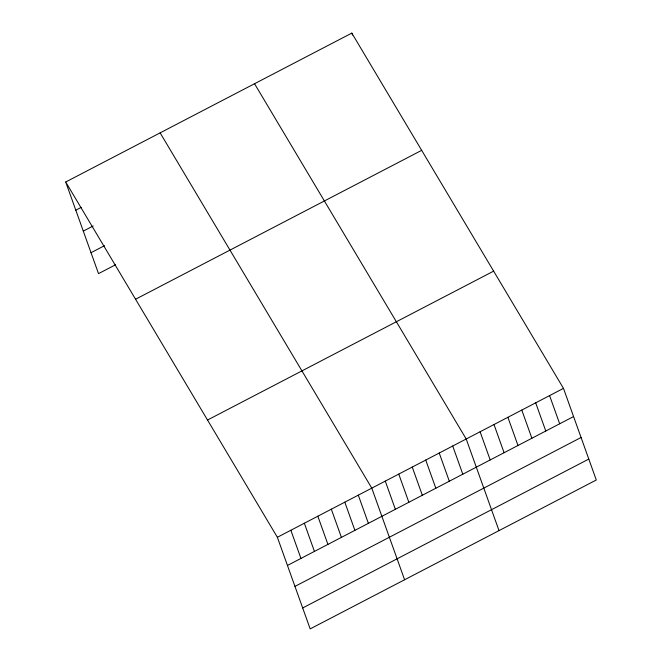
<?xml version="1.0" encoding="UTF-8"?>
<svg xmlns="http://www.w3.org/2000/svg" width="662" height="662" viewBox="0 0 662 662"><rect width="100%" height="100%" fill="white"/><g stroke="black" fill="none" stroke-linecap="round" stroke-linejoin="round"><path stroke-width="0.99" d="M65.712 182L351.82 33.1L563.478 388.371L596.288 480L310.18 628.9L277.37 537.271L65.712 182L98.522 273.629L115.602 264.742M75.799 210.185L81.194 207.38M83.296 231.121L93.193 225.974M91.025 252.694L104.513 245.676M135.561 299.241L421.669 150.34M207.52 420.031L493.637 271.13M277.37 537.271L563.478 388.371M287.457 565.456L573.573 416.555M294.954 586.391L581.071 437.491M302.683 607.964L588.791 459.064M254.547 83.726L466.205 438.989L499.016 530.626M160.13 132.863L371.787 488.134L404.598 579.763M549.584 395.603L559.68 423.788M535.69 402.835L545.778 431.02M521.788 410.068L531.884 438.252M507.895 417.3L517.982 445.485M493.993 424.532L504.088 452.717M351.82 33.1L352.515 35.045M480.099 431.765L490.194 459.949M452.717 446.014L462.804 474.199M439.229 453.031L449.316 481.216M425.74 460.049L435.828 488.242M412.252 467.074L422.339 495.259M398.764 474.091L408.851 502.276M385.276 481.108L395.363 509.301M358.299 495.151L368.386 523.336M344.811 502.168L354.898 530.353M331.323 509.186L341.41 537.379M317.834 516.211L327.922 544.396M304.346 523.228L314.433 551.413M290.858 530.245L300.945 558.438"/></g></svg>
